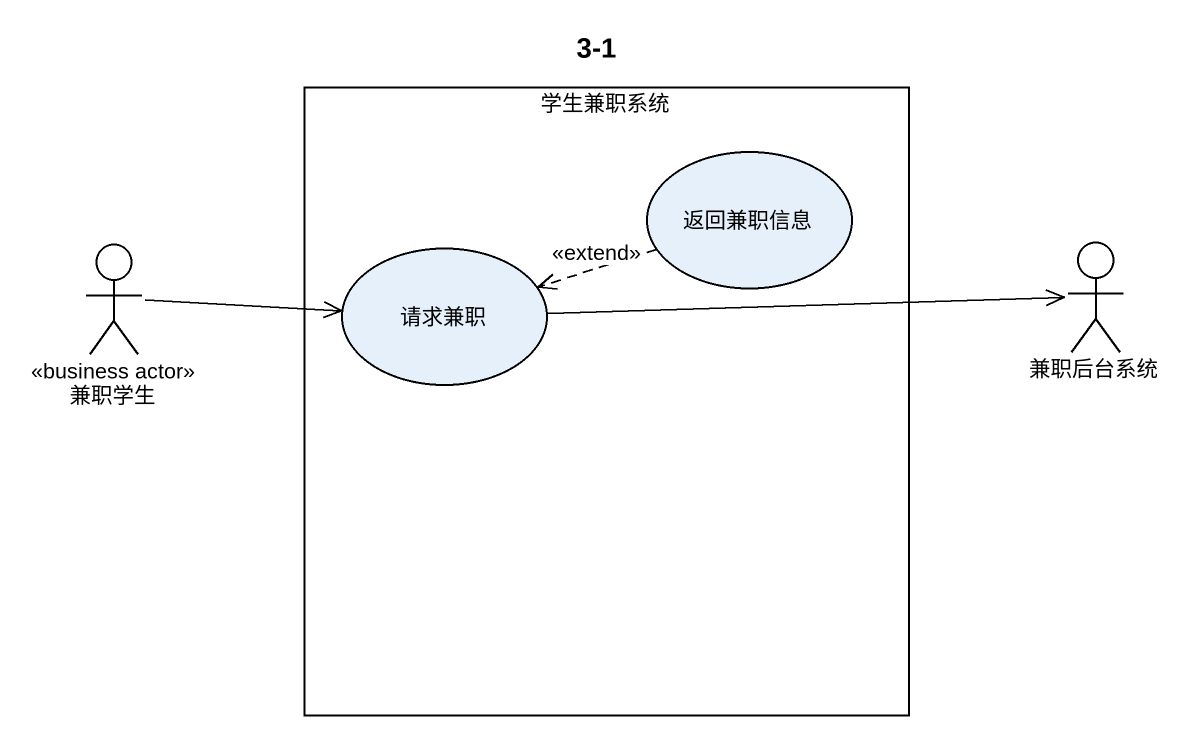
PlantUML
@startuml
title 3-1
rectangle 学生兼职系统 {
  usecase 返回兼职信息
  usecase 请求兼职
}
actor 兼职学生 <<business actor>>
actor 兼职后台系统
返回兼职信息 .left.> 请求兼职 : <<extend>>
兼职学生 -right-> 请求兼职
请求兼职 -right-> 兼职后台系统
@enduml
